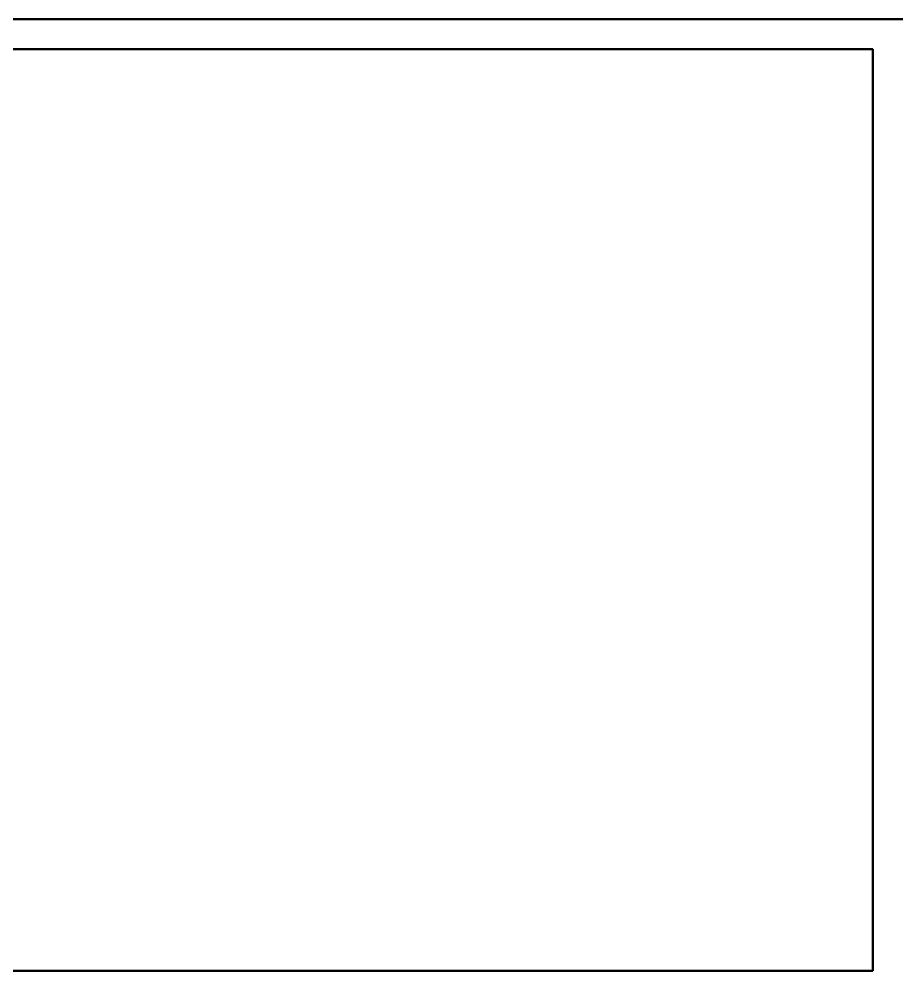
# Model space of a CAD drawing. Header units: millimetres. Extents: x -9564 to 100156, y -26854 to 24346.
# Drawn here: x 97214 to 100156, y -7231 to -4062 of the extents above; entities that cross this region are included whole.
import ezdxf

# ---------------------------------------------------------------- set-up
doc = ezdxf.new("R2010")
doc.units = ezdxf.units.MM
doc.header["$LTSCALE"] = 100
doc.layers.add('Paredes', color=7, linetype='Continuous', lineweight=50)

msp = doc.modelspace()

# ---------------------------------------------------------------- linework, layer by layer
at = {"layer": 'Paredes'}
for p, q in [((97056.457, -4061.91, -0.004), (100056.457, -4061.91, -0.004)), ((100056.457, -4061.91, -0.004), (100156.457, -4061.91, -0.004)), ((97056.457, -4161.91, -0.004), (100056.457, -4161.91, -0.004)), ((100056.457, -4161.91, -0.004), (100056.457, -7230.795, -0.004)), ((100056.457, -7230.795, -0.004), (97155.731, -7230.795, -0.008))]:
    msp.add_line(p, q, dxfattribs=at)

doc.saveas('drawing.dxf')
